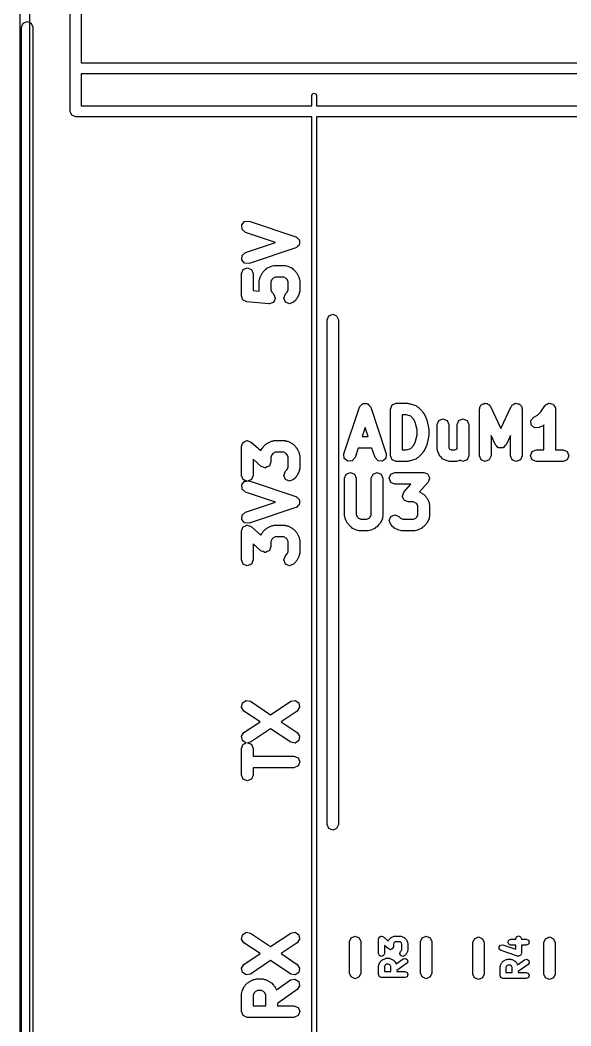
# Model space of a CAD drawing. Extents: x 111.8 to 136.4, y -131 to -94.3.
# Drawn here: x 111.79 to 117.69, y -110.68 to -99.92 of the extents above; entities that cross this region are included whole.
import ezdxf

# ---------------------------------------------------------------- set-up
doc = ezdxf.new("R2010")
doc.units = 0
doc.layers.add('BLACK', color=7, linetype='CONTINUOUS')

msp = doc.modelspace()

# ---------------------------------------------------------------- linework, layer by layer
at = {"layer": 'BLACK', "linetype": 'CONTINUOUS'}
for p, q in [((112.329, -100.9), (112.329, -94.58)), ((112.449, -95.2), (112.449, -100.38)), ((111.794, -129.063), (111.794, -96.3066)), ((111.894, -96.3166), (111.894, -129.053)), ((111.828, -99.9576), (111.87, -99.94)), ((111.87, -99.94), (111.912, -99.9576)), ((111.81, -100), (111.828, -99.9576)), ((111.81, -119.78), (111.81, -100)), ((111.912, -99.9576), (111.93, -100)), ((111.93, -100), (111.93, -119.78)), ((112.449, -100.38), (135.77, -100.38)), ((112.449, -100.5), (112.449, -100.84)), ((135.77, -100.5), (112.449, -100.5)), ((114.922, -100.712), (114.94, -100.705)), ((114.94, -100.705), (114.958, -100.712)), ((114.915, -100.73), (114.922, -100.712)), ((114.915, -100.84), (114.915, -100.73)), ((114.958, -100.712), (114.965, -100.73)), ((114.965, -100.73), (114.965, -100.84)), ((112.347, -100.942), (112.329, -100.9)), ((112.449, -100.84), (114.915, -100.84)), ((114.965, -100.84), (135.77, -100.84)), ((112.389, -100.96), (112.347, -100.942)), ((114.915, -100.96), (112.389, -100.96)), ((114.915, -119.58), (114.915, -100.96)), ((135.83, -100.96), (114.965, -100.96)), ((114.965, -100.96), (114.965, -119.58)), ((114.166, -102.115), (114.197, -102.079)), ((114.197, -102.079), (114.245, -102.076)), ((114.245, -102.076), (114.745, -102.243)), ((114.169, -102.163), (114.166, -102.115)), ((114.205, -102.195), (114.169, -102.163)), ((114.527, -102.302), (114.205, -102.195)), ((114.205, -102.409), (114.527, -102.302)), ((114.745, -102.243), (114.748, -102.246)), ((114.748, -102.246), (114.753, -102.246)), ((114.753, -102.246), (114.766, -102.261)), ((114.766, -102.261), (114.781, -102.274)), ((114.781, -102.274), (114.781, -102.279)), ((114.781, -102.279), (114.784, -102.282)), ((114.784, -102.282), (114.783, -102.302)), ((114.783, -102.302), (114.784, -102.322)), ((114.169, -102.441), (114.205, -102.409)), ((114.745, -102.361), (114.245, -102.528)), ((114.748, -102.358), (114.745, -102.361)), ((114.753, -102.358), (114.748, -102.358)), ((114.766, -102.343), (114.753, -102.358)), ((114.781, -102.33), (114.766, -102.343)), ((114.784, -102.322), (114.781, -102.325)), ((114.781, -102.325), (114.781, -102.33)), ((114.166, -102.488), (114.169, -102.441)), ((114.197, -102.524), (114.166, -102.488)), ((114.245, -102.528), (114.197, -102.524)), ((114.162, -102.635), (114.181, -102.591)), ((114.162, -102.873), (114.162, -102.635)), ((114.181, -102.591), (114.225, -102.573)), ((114.225, -102.573), (114.269, -102.591)), ((114.269, -102.591), (114.287, -102.635)), ((114.287, -102.635), (114.287, -102.817)), ((114.359, -102.679), (114.383, -102.631)), ((114.383, -102.631), (114.391, -102.624)), ((114.391, -102.624), (114.395, -102.615)), ((114.395, -102.615), (114.419, -102.591)), ((114.419, -102.591), (114.428, -102.587)), ((114.428, -102.587), (114.435, -102.579)), ((114.435, -102.579), (114.483, -102.556)), ((114.483, -102.556), (114.497, -102.554)), ((114.497, -102.554), (114.511, -102.549)), ((114.511, -102.549), (114.63, -102.549)), ((114.63, -102.549), (114.643, -102.554)), ((114.643, -102.554), (114.658, -102.556)), ((114.658, -102.556), (114.705, -102.579)), ((114.705, -102.579), (114.712, -102.587)), ((114.712, -102.587), (114.721, -102.591)), ((114.721, -102.591), (114.745, -102.615)), ((114.745, -102.615), (114.749, -102.624)), ((114.749, -102.624), (114.757, -102.631)), ((114.757, -102.631), (114.781, -102.679)), ((114.353, -102.707), (114.358, -102.693)), ((114.353, -102.823), (114.353, -102.707)), ((114.358, -102.693), (114.359, -102.679)), ((114.49, -102.696), (114.478, -102.721)), ((114.478, -102.721), (114.478, -102.811)), ((114.5, -102.687), (114.49, -102.696)), ((114.525, -102.674), (114.5, -102.687)), ((114.615, -102.674), (114.525, -102.674)), ((114.64, -102.687), (114.615, -102.674)), ((114.65, -102.696), (114.64, -102.687)), ((114.662, -102.721), (114.65, -102.696)), ((114.662, -102.811), (114.662, -102.721)), ((114.781, -102.679), (114.782, -102.693)), ((114.782, -102.693), (114.787, -102.707)), ((114.787, -102.707), (114.787, -102.826)), ((114.287, -102.817), (114.353, -102.823)), ((114.478, -102.811), (114.49, -102.836)), ((114.49, -102.836), (114.507, -102.853)), ((114.507, -102.853), (114.508, -102.856)), ((114.508, -102.856), (114.511, -102.858)), ((114.615, -102.897), (114.633, -102.853)), ((114.633, -102.853), (114.65, -102.836)), ((114.65, -102.836), (114.662, -102.811)), ((114.781, -102.854), (114.757, -102.901)), ((114.782, -102.839), (114.781, -102.854)), ((114.787, -102.826), (114.782, -102.839)), ((114.17, -102.893), (114.162, -102.873)), ((114.176, -102.913), (114.17, -102.893)), ((114.179, -102.914), (114.176, -102.913)), ((114.181, -102.918), (114.179, -102.914)), ((114.2, -102.926), (114.181, -102.918)), ((114.219, -102.936), (114.2, -102.926)), ((114.457, -102.959), (114.219, -102.936)), ((114.46, -102.958), (114.457, -102.959)), ((114.463, -102.96), (114.46, -102.958)), ((114.482, -102.952), (114.463, -102.96)), ((114.502, -102.946), (114.482, -102.952)), ((114.504, -102.943), (114.502, -102.946)), ((114.507, -102.941), (114.504, -102.943)), ((114.515, -102.922), (114.507, -102.941)), ((114.511, -102.858), (114.517, -102.878)), ((114.525, -102.903), (114.515, -102.922)), ((114.517, -102.878), (114.525, -102.897)), ((114.525, -102.897), (114.524, -102.9)), ((114.524, -102.9), (114.525, -102.903)), ((114.633, -102.941), (114.615, -102.897)), ((114.677, -102.96), (114.633, -102.941)), ((114.721, -102.941), (114.677, -102.96)), ((114.745, -102.918), (114.721, -102.941)), ((114.749, -102.908), (114.745, -102.918)), ((114.757, -102.901), (114.749, -102.908)), ((115.098, -103.088), (115.14, -103.07)), ((115.14, -103.07), (115.182, -103.088)), ((115.08, -103.13), (115.098, -103.088)), ((115.08, -105.08), (115.08, -103.13)), ((115.182, -103.088), (115.2, -103.13)), ((115.2, -103.13), (115.2, -105.08)), ((115.445, -104.043), (115.458, -104.028)), ((115.458, -104.028), (115.463, -104.028)), ((115.463, -104.028), (115.467, -104.025)), ((115.467, -104.025), (115.486, -104.026)), ((115.486, -104.026), (115.506, -104.025)), ((115.506, -104.025), (115.51, -104.028)), ((115.51, -104.028), (115.514, -104.028)), ((115.514, -104.028), (115.527, -104.043)), ((115.757, -104.084), (115.776, -104.04)), ((115.776, -104.04), (115.82, -104.021)), ((115.82, -104.021), (115.939, -104.021)), ((115.939, -104.021), (115.948, -104.025)), ((115.948, -104.025), (115.959, -104.025)), ((115.959, -104.025), (116.03, -104.048)), ((116.723, -104.052), (116.728, -104.04)), ((116.728, -104.04), (116.738, -104.035)), ((116.738, -104.035), (116.746, -104.027)), ((116.746, -104.027), (116.759, -104.027)), ((116.759, -104.027), (116.772, -104.021)), ((116.772, -104.021), (116.782, -104.026)), ((116.782, -104.026), (116.794, -104.025)), ((116.794, -104.025), (116.804, -104.034)), ((116.804, -104.034), (116.816, -104.04)), ((116.816, -104.04), (116.821, -104.05)), ((117.057, -104.05), (117.061, -104.04)), ((117.061, -104.04), (117.074, -104.034)), ((117.074, -104.034), (117.084, -104.025)), ((117.084, -104.025), (117.095, -104.026)), ((117.095, -104.026), (117.105, -104.021)), ((117.105, -104.021), (117.118, -104.027)), ((117.118, -104.027), (117.132, -104.027)), ((117.132, -104.027), (117.139, -104.035)), ((117.139, -104.035), (117.15, -104.04)), ((117.15, -104.04), (117.155, -104.052)), ((117.416, -104.046), (117.418, -104.04)), ((117.418, -104.04), (117.435, -104.033)), ((117.435, -104.033), (117.45, -104.023)), ((117.45, -104.023), (117.457, -104.024)), ((117.457, -104.024), (117.463, -104.021)), ((117.463, -104.021), (117.479, -104.028)), ((117.479, -104.028), (117.497, -104.032)), ((117.497, -104.032), (117.501, -104.037)), ((117.501, -104.037), (117.507, -104.04)), ((117.507, -104.04), (117.514, -104.056)), ((115.26, -104.564), (115.427, -104.064)), ((115.427, -104.064), (115.43, -104.061)), ((115.43, -104.061), (115.431, -104.056)), ((115.431, -104.056), (115.445, -104.043)), ((115.527, -104.043), (115.542, -104.056)), ((115.542, -104.056), (115.543, -104.061)), ((115.543, -104.061), (115.546, -104.064)), ((115.546, -104.064), (115.712, -104.564)), ((115.757, -104.584), (115.757, -104.084)), ((115.929, -104.146), (115.882, -104.146)), ((115.882, -104.146), (115.882, -104.521)), ((115.976, -104.162), (115.929, -104.146)), ((116.03, -104.048), (116.041, -104.058)), ((116.041, -104.058), (116.054, -104.063)), ((116.054, -104.063), (116.102, -104.111)), ((116.102, -104.111), (116.106, -104.121)), ((116.106, -104.121), (116.114, -104.127)), ((116.114, -104.127), (116.138, -104.175)), ((116.71, -104.084), (116.714, -104.074)), ((116.71, -104.584), (116.71, -104.084)), ((116.713, -104.062), (116.723, -104.052)), ((116.714, -104.074), (116.713, -104.062)), ((116.821, -104.05), (116.829, -104.057)), ((116.829, -104.057), (116.939, -104.293)), ((116.939, -104.293), (117.049, -104.057)), ((117.049, -104.057), (117.057, -104.05)), ((117.155, -104.052), (117.164, -104.062)), ((117.164, -104.062), (117.164, -104.074)), ((117.164, -104.074), (117.168, -104.084)), ((117.168, -104.084), (117.168, -104.584)), ((117.33, -104.151), (117.366, -104.115)), ((117.366, -104.115), (117.411, -104.049)), ((117.411, -104.049), (117.416, -104.046)), ((117.514, -104.056), (117.524, -104.072)), ((117.524, -104.072), (117.523, -104.078)), ((117.523, -104.078), (117.525, -104.084)), ((117.525, -104.084), (117.525, -104.521)), ((116.006, -104.192), (115.976, -104.162)), ((116.023, -104.225), (116.006, -104.192)), ((116.043, -104.306), (116.023, -104.225)), ((116.138, -104.175), (116.138, -104.182)), ((116.138, -104.182), (116.142, -104.188)), ((116.142, -104.188), (116.166, -104.283)), ((116.257, -104.25), (116.276, -104.206)), ((116.257, -104.512), (116.257, -104.25)), ((116.276, -104.206), (116.32, -104.188)), ((116.32, -104.188), (116.364, -104.206)), ((116.364, -104.206), (116.382, -104.25)), ((116.382, -104.25), (116.382, -104.498)), ((116.472, -104.25), (116.49, -104.206)), ((116.472, -104.509), (116.472, -104.25)), ((116.49, -104.206), (116.534, -104.188)), ((116.534, -104.188), (116.578, -104.206)), ((116.578, -104.206), (116.597, -104.25)), ((116.597, -104.25), (116.597, -104.584)), ((117.26, -104.207), (117.292, -104.171)), ((117.264, -104.255), (117.26, -104.207)), ((117.3, -104.286), (117.264, -104.255)), ((117.292, -104.171), (117.33, -104.151)), ((117.4, -104.253), (117.395, -104.259)), ((117.4, -104.521), (117.4, -104.253)), ((115.486, -104.281), (115.454, -104.378)), ((115.519, -104.378), (115.486, -104.281)), ((116.023, -104.443), (116.043, -104.362)), ((116.043, -104.362), (116.043, -104.306)), ((116.166, -104.283), (116.165, -104.291)), ((116.165, -104.291), (116.168, -104.298)), ((116.168, -104.298), (116.168, -104.37)), ((117.348, -104.283), (117.3, -104.286)), ((117.395, -104.259), (117.348, -104.283)), ((114.162, -104.485), (114.171, -104.464)), ((114.171, -104.464), (114.178, -104.444)), ((114.178, -104.444), (114.18, -104.443)), ((114.18, -104.443), (114.181, -104.441)), ((114.181, -104.441), (114.201, -104.432)), ((114.201, -104.432), (114.221, -104.422)), ((114.221, -104.422), (114.223, -104.423)), ((114.223, -104.423), (114.225, -104.422)), ((114.225, -104.422), (114.245, -104.431)), ((114.245, -104.431), (114.266, -104.438)), ((114.266, -104.438), (114.371, -104.529)), ((114.395, -104.488), (114.419, -104.464)), ((114.419, -104.464), (114.428, -104.46)), ((114.428, -104.46), (114.435, -104.453)), ((114.435, -104.453), (114.483, -104.429)), ((114.483, -104.429), (114.497, -104.428)), ((114.497, -104.428), (114.511, -104.422)), ((114.511, -104.422), (114.63, -104.422)), ((114.63, -104.422), (114.643, -104.428)), ((114.643, -104.428), (114.658, -104.429)), ((114.658, -104.429), (114.705, -104.453)), ((114.705, -104.453), (114.712, -104.46)), ((114.712, -104.46), (114.721, -104.464)), ((114.721, -104.464), (114.745, -104.488)), ((115.454, -104.378), (115.519, -104.378)), ((116.006, -104.475), (116.023, -104.443)), ((116.166, -104.385), (116.142, -104.48)), ((116.168, -104.37), (116.165, -104.377)), ((116.165, -104.377), (116.166, -104.385)), ((116.882, -104.467), (116.835, -104.366)), ((116.835, -104.366), (116.835, -104.584)), ((116.898, -104.482), (116.882, -104.467)), ((116.995, -104.467), (116.98, -104.482)), ((117.043, -104.366), (116.995, -104.467)), ((117.043, -104.584), (117.043, -104.366)), ((114.162, -104.794), (114.162, -104.485)), ((114.371, -104.529), (114.383, -104.504)), ((114.383, -104.504), (114.391, -104.498)), ((114.391, -104.498), (114.395, -104.488)), ((114.49, -104.569), (114.478, -104.595)), ((114.5, -104.56), (114.49, -104.569)), ((114.525, -104.547), (114.5, -104.56)), ((114.615, -104.547), (114.525, -104.547)), ((114.64, -104.56), (114.615, -104.547)), ((114.65, -104.569), (114.64, -104.56)), ((114.662, -104.595), (114.65, -104.569)), ((114.745, -104.488), (114.749, -104.498)), ((114.749, -104.498), (114.757, -104.504)), ((114.757, -104.504), (114.781, -104.552)), ((114.781, -104.552), (114.782, -104.567)), ((114.782, -104.567), (114.787, -104.58)), ((115.264, -104.612), (115.26, -104.564)), ((115.412, -104.503), (115.379, -104.604)), ((115.56, -104.503), (115.412, -104.503)), ((115.594, -104.604), (115.56, -104.503)), ((115.712, -104.564), (115.709, -104.612)), ((115.882, -104.521), (115.929, -104.521)), ((115.929, -104.521), (115.976, -104.505)), ((115.976, -104.505), (116.006, -104.475)), ((116.102, -104.557), (116.054, -104.604)), ((116.106, -104.547), (116.102, -104.557)), ((116.114, -104.54), (116.106, -104.547)), ((116.138, -104.493), (116.114, -104.54)), ((116.142, -104.48), (116.138, -104.486)), ((116.138, -104.486), (116.138, -104.493)), ((116.263, -104.526), (116.257, -104.512)), ((116.264, -104.54), (116.263, -104.526)), ((116.288, -104.588), (116.264, -104.54)), ((116.382, -104.498), (116.39, -104.513)), ((116.39, -104.513), (116.406, -104.521)), ((116.406, -104.521), (116.448, -104.521)), ((116.448, -104.521), (116.472, -104.509)), ((116.912, -104.498), (116.898, -104.482)), ((116.915, -104.498), (116.912, -104.498)), ((116.917, -104.5), (116.915, -104.498)), ((116.939, -104.499), (116.917, -104.5)), ((116.96, -104.5), (116.939, -104.499)), ((116.962, -104.498), (116.96, -104.5)), ((116.965, -104.498), (116.962, -104.498)), ((116.98, -104.482), (116.965, -104.498)), ((117.257, -104.584), (117.276, -104.54)), ((117.276, -104.54), (117.32, -104.521)), ((117.32, -104.521), (117.4, -104.521)), ((117.525, -104.521), (117.605, -104.521)), ((117.605, -104.521), (117.65, -104.54)), ((117.65, -104.54), (117.668, -104.584)), ((114.374, -104.698), (114.287, -104.622)), ((114.287, -104.622), (114.287, -104.794)), ((114.469, -104.672), (114.462, -104.693)), ((114.478, -104.651), (114.469, -104.672)), ((114.478, -104.595), (114.478, -104.651)), ((114.662, -104.708), (114.662, -104.595)), ((114.787, -104.58), (114.787, -104.723)), ((115.3, -104.643), (115.264, -104.612)), ((115.348, -104.64), (115.3, -104.643)), ((115.379, -104.604), (115.348, -104.64)), ((115.625, -104.64), (115.594, -104.604)), ((115.673, -104.643), (115.625, -104.64)), ((115.709, -104.612), (115.673, -104.643)), ((115.776, -104.628), (115.757, -104.584)), ((115.82, -104.646), (115.776, -104.628)), ((115.939, -104.646), (115.82, -104.646)), ((115.948, -104.642), (115.939, -104.646)), ((115.959, -104.643), (115.948, -104.642)), ((116.03, -104.619), (115.959, -104.643)), ((116.041, -104.61), (116.03, -104.619)), ((116.054, -104.604), (116.041, -104.61)), ((116.303, -104.601), (116.288, -104.588)), ((116.316, -104.616), (116.303, -104.601)), ((116.363, -104.64), (116.316, -104.616)), ((116.378, -104.641), (116.363, -104.64)), ((116.391, -104.646), (116.378, -104.641)), ((116.463, -104.646), (116.391, -104.646)), ((116.476, -104.641), (116.463, -104.646)), ((116.491, -104.64), (116.476, -104.641)), ((116.503, -104.633), (116.491, -104.64)), ((116.534, -104.646), (116.503, -104.633)), ((116.578, -104.628), (116.534, -104.646)), ((116.597, -104.584), (116.578, -104.628)), ((116.728, -104.628), (116.71, -104.584)), ((116.772, -104.646), (116.728, -104.628)), ((116.816, -104.628), (116.772, -104.646)), ((116.835, -104.584), (116.816, -104.628)), ((117.061, -104.628), (117.043, -104.584)), ((117.105, -104.646), (117.061, -104.628)), ((117.15, -104.628), (117.105, -104.646)), ((117.168, -104.584), (117.15, -104.628)), ((117.276, -104.628), (117.257, -104.584)), ((117.32, -104.646), (117.276, -104.628)), ((117.463, -104.646), (117.32, -104.646)), ((117.605, -104.646), (117.463, -104.646)), ((117.65, -104.628), (117.605, -104.646)), ((117.668, -104.584), (117.65, -104.628)), ((114.181, -104.838), (114.162, -104.794)), ((114.287, -104.794), (114.269, -104.838)), ((114.395, -104.706), (114.374, -104.698)), ((114.415, -104.714), (114.395, -104.706)), ((114.417, -104.713), (114.415, -104.714)), ((114.419, -104.714), (114.417, -104.713)), ((114.439, -104.704), (114.419, -104.714)), ((114.459, -104.696), (114.439, -104.704)), ((114.46, -104.694), (114.459, -104.696)), ((114.462, -104.693), (114.46, -104.694)), ((114.615, -104.794), (114.633, -104.75)), ((114.633, -104.838), (114.615, -104.794)), ((114.633, -104.75), (114.65, -104.733)), ((114.65, -104.733), (114.662, -104.708)), ((114.781, -104.751), (114.757, -104.798)), ((114.782, -104.736), (114.781, -104.751)), ((114.787, -104.723), (114.782, -104.736)), ((115.267, -104.825), (115.285, -104.781)), ((115.285, -104.781), (115.329, -104.762)), ((115.329, -104.762), (115.373, -104.781)), ((115.373, -104.781), (115.392, -104.825)), ((115.552, -104.825), (115.571, -104.781)), ((115.571, -104.781), (115.615, -104.762)), ((115.615, -104.762), (115.659, -104.781)), ((115.659, -104.781), (115.677, -104.825)), ((115.743, -104.825), (115.761, -104.781)), ((115.761, -104.781), (115.805, -104.762)), ((115.805, -104.762), (116.115, -104.762)), ((116.115, -104.762), (116.135, -104.771)), ((116.135, -104.771), (116.156, -104.778)), ((116.156, -104.778), (116.157, -104.78)), ((116.157, -104.78), (116.159, -104.781)), ((116.159, -104.781), (116.167, -104.801)), ((114.166, -104.894), (114.197, -104.857)), ((114.169, -104.941), (114.166, -104.894)), ((114.222, -104.856), (114.181, -104.838)), ((114.197, -104.857), (114.222, -104.856)), ((114.269, -104.838), (114.229, -104.855)), ((114.229, -104.855), (114.245, -104.854)), ((114.245, -104.854), (114.745, -105.021)), ((114.677, -104.857), (114.633, -104.838)), ((114.721, -104.838), (114.677, -104.857)), ((114.745, -104.815), (114.721, -104.838)), ((114.749, -104.805), (114.745, -104.815)), ((114.757, -104.798), (114.749, -104.805)), ((115.267, -105.23), (115.267, -104.825)), ((115.392, -104.825), (115.392, -105.215)), ((115.552, -105.215), (115.552, -104.825)), ((115.677, -104.825), (115.677, -105.23)), ((115.761, -104.869), (115.743, -104.825)), ((115.805, -104.887), (115.761, -104.869)), ((115.977, -104.887), (115.805, -104.887)), ((115.901, -104.974), (115.977, -104.887)), ((116.162, -104.866), (116.07, -104.971)), ((116.169, -104.845), (116.162, -104.866)), ((116.167, -104.801), (116.177, -104.821)), ((116.177, -104.825), (116.169, -104.845)), ((116.177, -104.821), (116.176, -104.823)), ((116.176, -104.823), (116.177, -104.825)), ((114.205, -104.973), (114.169, -104.941)), ((114.527, -105.08), (114.205, -104.973)), ((115.886, -105.015), (115.894, -104.995)), ((115.894, -104.995), (115.901, -104.974)), ((116.07, -104.971), (116.095, -104.983)), ((116.095, -104.983), (116.102, -104.991)), ((116.102, -104.991), (116.111, -104.995)), ((116.111, -104.995), (116.135, -105.019)), ((114.205, -105.187), (114.527, -105.08)), ((114.745, -105.021), (114.748, -105.024)), ((114.748, -105.024), (114.753, -105.024)), ((114.753, -105.024), (114.766, -105.039)), ((114.766, -105.039), (114.781, -105.052)), ((114.781, -105.108), (114.766, -105.121)), ((114.781, -105.052), (114.781, -105.057)), ((114.781, -105.057), (114.784, -105.06)), ((114.784, -105.1), (114.781, -105.103)), ((114.781, -105.103), (114.781, -105.108)), ((114.784, -105.06), (114.783, -105.08)), ((114.783, -105.08), (114.784, -105.1)), ((115.08, -108.53), (115.08, -105.08)), ((115.2, -105.08), (115.2, -108.53)), ((115.886, -105.017), (115.886, -105.015)), ((115.886, -105.019), (115.886, -105.017)), ((115.895, -105.039), (115.886, -105.019)), ((115.904, -105.059), (115.895, -105.039)), ((115.906, -105.06), (115.904, -105.059)), ((115.907, -105.062), (115.906, -105.06)), ((115.928, -105.069), (115.907, -105.062)), ((115.948, -105.078), (115.928, -105.069)), ((116.005, -105.078), (115.948, -105.078)), ((116.03, -105.09), (116.005, -105.078)), ((116.04, -105.1), (116.03, -105.09)), ((116.052, -105.125), (116.04, -105.1)), ((116.135, -105.019), (116.139, -105.028)), ((116.139, -105.028), (116.147, -105.035)), ((116.147, -105.035), (116.171, -105.083)), ((116.171, -105.083), (116.172, -105.097)), ((116.172, -105.097), (116.177, -105.111)), ((116.177, -105.111), (116.177, -105.23)), ((114.166, -105.266), (114.169, -105.219)), ((114.169, -105.219), (114.205, -105.187)), ((114.745, -105.139), (114.245, -105.306)), ((114.748, -105.136), (114.745, -105.139)), ((114.753, -105.136), (114.748, -105.136)), ((114.766, -105.121), (114.753, -105.136)), ((115.392, -105.215), (115.404, -105.24)), ((115.54, -105.24), (115.552, -105.215)), ((115.761, -105.233), (115.805, -105.215)), ((115.805, -105.215), (115.849, -105.233)), ((116.04, -105.24), (116.052, -105.215)), ((116.052, -105.215), (116.052, -105.125)), ((114.197, -105.303), (114.166, -105.266)), ((114.245, -105.306), (114.197, -105.303)), ((114.201, -105.337), (114.221, -105.327)), ((114.221, -105.327), (114.223, -105.328)), ((114.223, -105.328), (114.225, -105.327)), ((114.225, -105.327), (114.245, -105.335)), ((114.497, -105.333), (114.511, -105.327)), ((114.511, -105.327), (114.63, -105.327)), ((114.63, -105.327), (114.643, -105.333)), ((115.272, -105.243), (115.267, -105.23)), ((115.273, -105.258), (115.272, -105.243)), ((115.297, -105.305), (115.273, -105.258)), ((115.305, -105.312), (115.297, -105.305)), ((115.309, -105.321), (115.305, -105.312)), ((115.332, -105.345), (115.309, -105.321)), ((115.404, -105.24), (115.414, -105.25)), ((115.414, -105.25), (115.439, -105.262)), ((115.439, -105.262), (115.505, -105.262)), ((115.505, -105.262), (115.53, -105.25)), ((115.53, -105.25), (115.54, -105.24)), ((115.635, -105.321), (115.611, -105.345)), ((115.639, -105.312), (115.635, -105.321)), ((115.647, -105.305), (115.639, -105.312)), ((115.671, -105.258), (115.647, -105.305)), ((115.672, -105.243), (115.671, -105.258)), ((115.677, -105.23), (115.672, -105.243)), ((115.743, -105.277), (115.761, -105.233)), ((115.761, -105.321), (115.743, -105.277)), ((115.785, -105.345), (115.761, -105.321)), ((115.849, -105.233), (115.866, -105.25)), ((115.866, -105.25), (115.891, -105.262)), ((115.891, -105.262), (116.005, -105.262)), ((116.005, -105.262), (116.03, -105.25)), ((116.03, -105.25), (116.04, -105.24)), ((116.135, -105.321), (116.111, -105.345)), ((116.139, -105.312), (116.135, -105.321)), ((116.147, -105.305), (116.139, -105.312)), ((116.171, -105.258), (116.147, -105.305)), ((116.172, -105.243), (116.171, -105.258)), ((116.177, -105.23), (116.172, -105.243)), ((114.162, -105.39), (114.171, -105.369)), ((114.162, -105.699), (114.162, -105.39)), ((114.171, -105.369), (114.178, -105.348)), ((114.178, -105.348), (114.18, -105.347)), ((114.18, -105.347), (114.181, -105.345)), ((114.181, -105.345), (114.201, -105.337)), ((114.245, -105.335), (114.266, -105.342)), ((114.266, -105.342), (114.371, -105.434)), ((114.371, -105.434), (114.383, -105.409)), ((114.383, -105.409), (114.391, -105.402)), ((114.391, -105.402), (114.395, -105.393)), ((114.395, -105.393), (114.419, -105.369)), ((114.419, -105.369), (114.428, -105.365)), ((114.428, -105.365), (114.435, -105.357)), ((114.435, -105.357), (114.483, -105.334)), ((114.483, -105.334), (114.497, -105.333)), ((114.643, -105.333), (114.658, -105.334)), ((114.658, -105.334), (114.705, -105.357)), ((114.705, -105.357), (114.712, -105.365)), ((114.712, -105.365), (114.721, -105.369)), ((114.721, -105.369), (114.745, -105.393)), ((114.745, -105.393), (114.749, -105.402)), ((114.749, -105.402), (114.757, -105.409)), ((114.757, -105.409), (114.781, -105.457)), ((115.342, -105.349), (115.332, -105.345)), ((115.349, -105.357), (115.342, -105.349)), ((115.396, -105.381), (115.349, -105.357)), ((115.411, -105.382), (115.396, -105.381)), ((115.424, -105.387), (115.411, -105.382)), ((115.52, -105.387), (115.424, -105.387)), ((115.533, -105.382), (115.52, -105.387)), ((115.547, -105.381), (115.533, -105.382)), ((115.595, -105.357), (115.547, -105.381)), ((115.602, -105.349), (115.595, -105.357)), ((115.611, -105.345), (115.602, -105.349)), ((115.794, -105.349), (115.785, -105.345)), ((115.801, -105.357), (115.794, -105.349)), ((115.849, -105.381), (115.801, -105.357)), ((115.863, -105.382), (115.849, -105.381)), ((115.877, -105.387), (115.863, -105.382)), ((116.02, -105.387), (115.877, -105.387)), ((116.033, -105.382), (116.02, -105.387)), ((116.047, -105.381), (116.033, -105.382)), ((116.095, -105.357), (116.047, -105.381)), ((116.102, -105.349), (116.095, -105.357)), ((116.111, -105.345), (116.102, -105.349)), ((114.374, -105.603), (114.287, -105.527)), ((114.287, -105.527), (114.287, -105.699)), ((114.49, -105.474), (114.478, -105.5)), ((114.478, -105.5), (114.478, -105.556)), ((114.5, -105.465), (114.49, -105.474)), ((114.525, -105.452), (114.5, -105.465)), ((114.615, -105.452), (114.525, -105.452)), ((114.64, -105.465), (114.615, -105.452)), ((114.65, -105.474), (114.64, -105.465)), ((114.662, -105.5), (114.65, -105.474)), ((114.662, -105.613), (114.662, -105.5)), ((114.781, -105.457), (114.782, -105.471)), ((114.782, -105.471), (114.787, -105.485)), ((114.787, -105.485), (114.787, -105.628)), ((114.395, -105.61), (114.374, -105.603)), ((114.415, -105.619), (114.395, -105.61)), ((114.417, -105.618), (114.415, -105.619)), ((114.419, -105.619), (114.417, -105.618)), ((114.439, -105.609), (114.419, -105.619)), ((114.459, -105.6), (114.439, -105.609)), ((114.46, -105.598), (114.459, -105.6)), ((114.462, -105.597), (114.46, -105.598)), ((114.469, -105.577), (114.462, -105.597)), ((114.478, -105.556), (114.469, -105.577)), ((114.615, -105.699), (114.633, -105.655)), ((114.633, -105.655), (114.65, -105.638)), ((114.65, -105.638), (114.662, -105.613)), ((114.782, -105.641), (114.781, -105.656)), ((114.787, -105.628), (114.782, -105.641)), ((114.181, -105.743), (114.162, -105.699)), ((114.225, -105.762), (114.181, -105.743)), ((114.269, -105.743), (114.225, -105.762)), ((114.287, -105.699), (114.269, -105.743)), ((114.633, -105.743), (114.615, -105.699)), ((114.677, -105.762), (114.633, -105.743)), ((114.721, -105.743), (114.677, -105.762)), ((114.745, -105.719), (114.721, -105.743)), ((114.749, -105.71), (114.745, -105.719)), ((114.757, -105.703), (114.749, -105.71)), ((114.781, -105.656), (114.757, -105.703)), ((114.164, -107.275), (114.173, -107.228)), ((114.173, -107.228), (114.213, -107.202)), ((114.213, -107.202), (114.259, -107.211)), ((114.259, -107.211), (114.475, -107.354)), ((114.475, -107.354), (114.69, -107.211)), ((114.69, -107.211), (114.737, -107.202)), ((114.737, -107.202), (114.777, -107.228)), ((114.777, -107.228), (114.786, -107.275)), ((114.19, -107.315), (114.164, -107.275)), ((114.362, -107.43), (114.19, -107.315)), ((114.759, -107.315), (114.587, -107.43)), ((114.786, -107.275), (114.759, -107.315)), ((114.19, -107.544), (114.362, -107.43)), ((114.587, -107.43), (114.759, -107.544)), ((114.164, -107.584), (114.19, -107.544)), ((114.173, -107.631), (114.164, -107.584)), ((114.475, -107.505), (114.259, -107.648)), ((114.69, -107.648), (114.475, -107.505)), ((114.759, -107.544), (114.786, -107.584)), ((114.786, -107.584), (114.777, -107.631)), ((114.162, -107.715), (114.181, -107.671)), ((114.213, -107.657), (114.173, -107.631)), ((114.181, -107.671), (114.214, -107.657)), ((114.214, -107.657), (114.213, -107.657)), ((114.259, -107.648), (114.229, -107.654)), ((114.229, -107.654), (114.269, -107.671)), ((114.269, -107.671), (114.287, -107.715)), ((114.737, -107.657), (114.69, -107.648)), ((114.777, -107.631), (114.737, -107.657)), ((114.162, -108.001), (114.162, -107.715)), ((114.287, -107.715), (114.287, -107.796)), ((114.287, -107.796), (114.725, -107.796)), ((114.725, -107.796), (114.769, -107.814)), ((114.769, -107.902), (114.725, -107.921)), ((114.769, -107.814), (114.787, -107.858)), ((114.787, -107.858), (114.769, -107.902)), ((114.181, -108.045), (114.162, -108.001)), ((114.287, -108.001), (114.269, -108.045)), ((114.725, -107.921), (114.287, -107.921)), ((114.287, -107.921), (114.287, -108.001)), ((114.225, -108.063), (114.181, -108.045)), ((114.269, -108.045), (114.225, -108.063)), ((115.098, -108.572), (115.08, -108.53)), ((115.2, -108.53), (115.182, -108.572)), ((115.14, -108.59), (115.098, -108.572)), ((115.182, -108.572), (115.14, -108.59)), ((114.164, -109.756), (114.173, -109.709)), ((114.173, -109.709), (114.213, -109.682)), ((114.213, -109.682), (114.259, -109.691)), ((114.259, -109.691), (114.475, -109.835)), ((114.475, -109.835), (114.69, -109.691)), ((114.69, -109.691), (114.737, -109.682)), ((114.737, -109.682), (114.777, -109.709)), ((114.777, -109.709), (114.786, -109.756)), ((115.32, -109.782), (115.338, -109.74)), ((115.338, -109.74), (115.38, -109.722)), ((115.38, -109.722), (115.422, -109.74)), ((115.422, -109.74), (115.44, -109.782)), ((115.631, -109.754), (115.635, -109.743)), ((115.635, -109.743), (115.639, -109.733)), ((115.639, -109.733), (115.64, -109.732)), ((115.64, -109.731), (115.65, -109.727)), ((115.64, -109.732), (115.64, -109.731)), ((115.65, -109.727), (115.66, -109.722)), ((115.66, -109.722), (115.661, -109.723)), ((115.661, -109.723), (115.662, -109.722)), ((115.662, -109.722), (115.673, -109.727)), ((115.673, -109.727), (115.683, -109.73)), ((115.683, -109.73), (115.735, -109.776)), ((115.747, -109.755), (115.759, -109.743)), ((115.759, -109.743), (115.764, -109.741)), ((115.764, -109.741), (115.767, -109.738)), ((115.767, -109.738), (115.791, -109.726)), ((115.791, -109.726), (115.799, -109.725)), ((115.799, -109.725), (115.805, -109.722)), ((115.805, -109.722), (115.865, -109.722)), ((115.865, -109.722), (115.872, -109.725)), ((115.872, -109.725), (115.879, -109.726)), ((115.879, -109.726), (115.903, -109.738)), ((115.903, -109.738), (115.906, -109.741)), ((115.906, -109.741), (115.911, -109.743)), ((115.911, -109.743), (115.923, -109.755)), ((116.08, -109.782), (116.098, -109.74)), ((116.098, -109.74), (116.14, -109.722)), ((116.14, -109.722), (116.182, -109.74)), ((116.182, -109.74), (116.2, -109.782)), ((116.658, -109.75), (116.7, -109.732)), ((116.7, -109.732), (116.742, -109.75)), ((117.098, -109.752), (117.107, -109.73)), ((117.107, -109.73), (117.129, -109.72)), ((117.129, -109.72), (117.151, -109.73)), ((117.151, -109.73), (117.16, -109.752)), ((117.418, -109.75), (117.46, -109.732)), ((117.46, -109.732), (117.502, -109.75)), ((114.19, -109.795), (114.164, -109.756)), ((114.362, -109.91), (114.19, -109.795)), ((114.759, -109.795), (114.587, -109.91)), ((114.786, -109.756), (114.759, -109.795)), ((115.32, -110.118), (115.32, -109.782)), ((115.44, -109.782), (115.44, -110.118)), ((115.631, -109.908), (115.631, -109.754)), ((115.737, -109.86), (115.694, -109.822)), ((115.694, -109.822), (115.694, -109.908)), ((115.735, -109.776), (115.742, -109.763)), ((115.742, -109.763), (115.745, -109.76)), ((115.745, -109.76), (115.747, -109.755)), ((115.785, -109.847), (115.781, -109.857)), ((115.789, -109.837), (115.785, -109.847)), ((115.795, -109.796), (115.789, -109.809)), ((115.789, -109.809), (115.789, -109.837)), ((115.8, -109.791), (115.795, -109.796)), ((115.813, -109.785), (115.8, -109.791)), ((115.857, -109.785), (115.813, -109.785)), ((115.87, -109.791), (115.857, -109.785)), ((115.875, -109.796), (115.87, -109.791)), ((115.881, -109.809), (115.875, -109.796)), ((115.881, -109.865), (115.881, -109.809)), ((115.923, -109.755), (115.925, -109.76)), ((115.925, -109.76), (115.928, -109.763)), ((115.928, -109.763), (115.94, -109.787)), ((115.94, -109.787), (115.941, -109.794)), ((115.941, -109.794), (115.944, -109.801)), ((115.944, -109.801), (115.944, -109.873)), ((116.08, -110.118), (116.08, -109.782)), ((116.2, -109.782), (116.2, -110.118)), ((116.64, -109.792), (116.658, -109.75)), ((116.64, -110.128), (116.64, -109.792)), ((116.742, -109.75), (116.76, -109.792)), ((116.76, -109.792), (116.76, -110.128)), ((116.921, -109.837), (116.937, -109.819)), ((116.923, -109.861), (116.921, -109.837)), ((116.937, -109.819), (116.96, -109.817)), ((116.96, -109.817), (117.098, -109.863)), ((117.014, -109.787), (117.024, -109.765)), ((117.024, -109.809), (117.014, -109.787)), ((117.024, -109.765), (117.046, -109.756)), ((117.046, -109.819), (117.024, -109.809)), ((117.046, -109.756), (117.098, -109.756)), ((117.098, -109.819), (117.046, -109.819)), ((117.098, -109.756), (117.098, -109.752)), ((117.098, -109.863), (117.098, -109.819)), ((117.16, -109.752), (117.16, -109.756)), ((117.16, -109.756), (117.212, -109.756)), ((117.212, -109.819), (117.16, -109.819)), ((117.16, -109.819), (117.16, -109.906)), ((117.212, -109.756), (117.235, -109.765)), ((117.235, -109.809), (117.212, -109.819)), ((117.235, -109.765), (117.244, -109.787)), ((117.244, -109.787), (117.235, -109.809)), ((117.4, -109.792), (117.418, -109.75)), ((117.4, -110.128), (117.4, -109.792)), ((117.502, -109.75), (117.52, -109.792)), ((117.52, -109.792), (117.52, -110.128)), ((114.19, -110.025), (114.362, -109.91)), ((114.587, -109.91), (114.759, -110.025)), ((115.64, -109.93), (115.631, -109.908)), ((115.662, -109.94), (115.64, -109.93)), ((115.685, -109.93), (115.662, -109.94)), ((115.694, -109.908), (115.685, -109.93)), ((115.747, -109.864), (115.737, -109.86)), ((115.758, -109.868), (115.747, -109.864)), ((115.759, -109.868), (115.758, -109.868)), ((115.76, -109.868), (115.759, -109.868)), ((115.77, -109.863), (115.76, -109.868)), ((115.78, -109.859), (115.77, -109.863)), ((115.781, -109.857), (115.78, -109.858)), ((115.78, -109.858), (115.78, -109.859)), ((115.857, -109.908), (115.866, -109.886)), ((115.866, -109.93), (115.857, -109.908)), ((115.866, -109.886), (115.875, -109.878)), ((115.889, -109.94), (115.866, -109.93)), ((115.875, -109.878), (115.881, -109.865)), ((115.911, -109.93), (115.889, -109.94)), ((115.923, -109.919), (115.911, -109.93)), ((115.925, -109.914), (115.923, -109.919)), ((115.928, -109.91), (115.925, -109.914)), ((115.94, -109.887), (115.928, -109.91)), ((115.941, -109.879), (115.94, -109.887)), ((115.944, -109.873), (115.941, -109.879)), ((116.941, -109.877), (116.923, -109.861)), ((117.119, -109.936), (116.941, -109.877)), ((117.124, -109.936), (117.119, -109.936)), ((117.129, -109.938), (117.124, -109.936)), ((117.136, -109.935), (117.129, -109.938)), ((117.143, -109.934), (117.136, -109.935)), ((117.146, -109.93), (117.143, -109.934)), ((117.151, -109.929), (117.146, -109.93)), ((117.154, -109.922), (117.151, -109.929)), ((117.159, -109.916), (117.154, -109.922)), ((117.16, -109.906), (117.158, -109.911)), ((117.158, -109.911), (117.159, -109.916)), ((114.164, -110.064), (114.19, -110.025)), ((114.173, -110.111), (114.164, -110.064)), ((114.475, -109.985), (114.259, -110.129)), ((114.69, -110.129), (114.475, -109.985)), ((114.759, -110.025), (114.786, -110.064)), ((114.786, -110.064), (114.777, -110.111)), ((115.631, -110.039), (115.634, -110.033)), ((115.631, -110.135), (115.631, -110.039)), ((115.634, -110.025), (115.646, -110.001)), ((115.634, -110.033), (115.634, -110.025)), ((115.646, -110.001), (115.65, -109.998)), ((115.65, -109.998), (115.652, -109.993)), ((115.652, -109.993), (115.664, -109.981)), ((115.664, -109.981), (115.669, -109.98)), ((115.669, -109.98), (115.672, -109.976)), ((115.672, -109.976), (115.696, -109.964)), ((115.7, -110.034), (115.694, -110.047)), ((115.694, -110.047), (115.694, -110.103)), ((115.696, -109.964), (115.703, -109.963)), ((115.705, -110.029), (115.7, -110.034)), ((115.703, -109.963), (115.71, -109.96)), ((115.717, -110.023), (115.705, -110.029)), ((115.71, -109.96), (115.746, -109.96)), ((115.738, -110.023), (115.717, -110.023)), ((115.751, -110.029), (115.738, -110.023)), ((115.746, -109.96), (115.752, -109.963)), ((115.756, -110.034), (115.751, -110.029)), ((115.752, -109.963), (115.76, -109.964)), ((115.762, -110.047), (115.756, -110.034)), ((115.76, -109.964), (115.784, -109.976)), ((115.762, -110.103), (115.762, -110.047)), ((115.784, -109.976), (115.787, -109.98)), ((115.787, -109.98), (115.792, -109.981)), ((115.792, -109.981), (115.804, -109.993)), ((115.804, -109.993), (115.806, -109.998)), ((115.806, -109.998), (115.809, -110.001)), ((115.809, -110.001), (115.818, -110.019)), ((115.818, -110.019), (115.894, -109.966)), ((115.93, -110.017), (115.825, -110.091)), ((115.894, -109.966), (115.918, -109.961)), ((115.918, -109.961), (115.938, -109.974)), ((115.943, -109.997), (115.93, -110.017)), ((115.938, -109.974), (115.943, -109.997)), ((116.931, -110.049), (116.934, -110.043)), ((116.931, -110.145), (116.931, -110.049)), ((116.934, -110.035), (116.946, -110.011)), ((116.934, -110.043), (116.934, -110.035)), ((116.946, -110.011), (116.95, -110.008)), ((116.95, -110.008), (116.952, -110.003)), ((116.952, -110.003), (116.964, -109.991)), ((116.964, -109.991), (116.969, -109.99)), ((116.969, -109.99), (116.972, -109.986)), ((116.972, -109.986), (116.996, -109.974)), ((117, -110.044), (116.994, -110.057)), ((116.994, -110.057), (116.994, -110.113)), ((116.996, -109.974), (117.003, -109.973)), ((117.005, -110.039), (117, -110.044)), ((117.003, -109.973), (117.01, -109.97)), ((117.017, -110.033), (117.005, -110.039)), ((117.01, -109.97), (117.046, -109.97)), ((117.038, -110.033), (117.017, -110.033)), ((117.051, -110.039), (117.038, -110.033)), ((117.046, -109.97), (117.052, -109.973)), ((117.056, -110.044), (117.051, -110.039)), ((117.052, -109.973), (117.06, -109.974)), ((117.062, -110.057), (117.056, -110.044)), ((117.06, -109.974), (117.084, -109.986)), ((117.062, -110.113), (117.062, -110.057)), ((117.084, -109.986), (117.087, -109.99)), ((117.087, -109.99), (117.092, -109.991)), ((117.092, -109.991), (117.104, -110.003)), ((117.104, -110.003), (117.106, -110.008)), ((117.106, -110.008), (117.109, -110.011)), ((117.109, -110.011), (117.118, -110.029)), ((117.118, -110.029), (117.194, -109.976)), ((117.23, -110.027), (117.125, -110.101)), ((117.194, -109.976), (117.218, -109.971)), ((117.218, -109.971), (117.238, -109.984)), ((117.243, -110.007), (117.23, -110.027)), ((117.238, -109.984), (117.243, -110.007)), ((114.213, -110.138), (114.173, -110.111)), ((114.259, -110.129), (114.213, -110.138)), ((114.737, -110.138), (114.69, -110.129)), ((114.777, -110.111), (114.737, -110.138)), ((115.338, -110.16), (115.32, -110.118)), ((115.38, -110.178), (115.338, -110.16)), ((115.422, -110.16), (115.38, -110.178)), ((115.44, -110.118), (115.422, -110.16)), ((115.64, -110.157), (115.631, -110.135)), ((115.662, -110.166), (115.64, -110.157)), ((115.793, -110.166), (115.662, -110.166)), ((115.694, -110.103), (115.762, -110.103)), ((115.912, -110.166), (115.793, -110.166)), ((115.825, -110.091), (115.825, -110.103)), ((115.825, -110.103), (115.912, -110.103)), ((115.912, -110.103), (115.935, -110.112)), ((115.935, -110.157), (115.912, -110.166)), ((115.935, -110.112), (115.944, -110.135)), ((115.944, -110.135), (115.935, -110.157)), ((116.098, -110.16), (116.08, -110.118)), ((116.14, -110.178), (116.098, -110.16)), ((116.182, -110.16), (116.14, -110.178)), ((116.2, -110.118), (116.182, -110.16)), ((116.658, -110.17), (116.64, -110.128)), ((116.7, -110.188), (116.658, -110.17)), ((116.742, -110.17), (116.7, -110.188)), ((116.76, -110.128), (116.742, -110.17)), ((116.94, -110.167), (116.931, -110.145)), ((116.962, -110.176), (116.94, -110.167)), ((116.994, -110.113), (117.062, -110.113)), ((117.125, -110.101), (117.125, -110.113)), ((117.125, -110.113), (117.212, -110.113)), ((117.212, -110.113), (117.235, -110.122)), ((117.235, -110.167), (117.212, -110.176)), ((117.235, -110.122), (117.244, -110.145)), ((117.244, -110.145), (117.235, -110.167)), ((117.418, -110.17), (117.4, -110.128)), ((117.46, -110.188), (117.418, -110.17)), ((117.502, -110.17), (117.46, -110.188)), ((117.52, -110.128), (117.502, -110.17)), ((114.169, -110.311), (114.193, -110.263)), ((114.193, -110.263), (114.2, -110.256)), ((114.2, -110.256), (114.204, -110.247)), ((114.204, -110.247), (114.228, -110.223)), ((114.228, -110.223), (114.238, -110.219)), ((114.238, -110.219), (114.244, -110.211)), ((114.244, -110.211), (114.292, -110.187)), ((114.292, -110.187), (114.307, -110.186)), ((114.307, -110.186), (114.32, -110.181)), ((114.32, -110.181), (114.391, -110.181)), ((114.391, -110.181), (114.405, -110.186)), ((114.405, -110.186), (114.419, -110.187)), ((114.419, -110.187), (114.467, -110.211)), ((114.467, -110.211), (114.474, -110.219)), ((114.474, -110.219), (114.483, -110.223)), ((114.483, -110.223), (114.507, -110.247)), ((114.507, -110.247), (114.511, -110.256)), ((114.511, -110.256), (114.519, -110.263)), ((114.519, -110.263), (114.537, -110.299)), ((114.537, -110.299), (114.689, -110.192)), ((114.689, -110.192), (114.736, -110.182)), ((114.736, -110.182), (114.776, -110.207)), ((114.786, -110.254), (114.761, -110.295)), ((114.776, -110.207), (114.786, -110.254)), ((117.093, -110.176), (116.962, -110.176)), ((117.212, -110.176), (117.093, -110.176)), ((114.162, -110.339), (114.168, -110.325)), ((114.162, -110.529), (114.162, -110.339)), ((114.168, -110.325), (114.169, -110.311)), ((114.3, -110.328), (114.287, -110.353)), ((114.287, -110.353), (114.287, -110.467)), ((114.309, -110.319), (114.3, -110.328)), ((114.335, -110.306), (114.309, -110.319)), ((114.377, -110.306), (114.335, -110.306)), ((114.402, -110.319), (114.377, -110.306)), ((114.412, -110.328), (114.402, -110.319)), ((114.424, -110.353), (114.412, -110.328)), ((114.424, -110.467), (114.424, -110.353)), ((114.761, -110.295), (114.549, -110.443)), ((114.287, -110.467), (114.424, -110.467)), ((114.549, -110.443), (114.549, -110.467)), ((114.549, -110.467), (114.725, -110.467)), ((114.725, -110.467), (114.769, -110.485)), ((114.769, -110.485), (114.787, -110.529)), ((114.181, -110.573), (114.162, -110.529)), ((114.162, -110.529), (114.162, -110.529)), ((114.225, -110.592), (114.181, -110.573)), ((114.487, -110.592), (114.225, -110.592)), ((114.725, -110.592), (114.487, -110.592)), ((114.769, -110.573), (114.725, -110.592)), ((114.787, -110.529), (114.769, -110.573))]:
    msp.add_line(p, q, dxfattribs=at)

doc.saveas('drawing.dxf')
